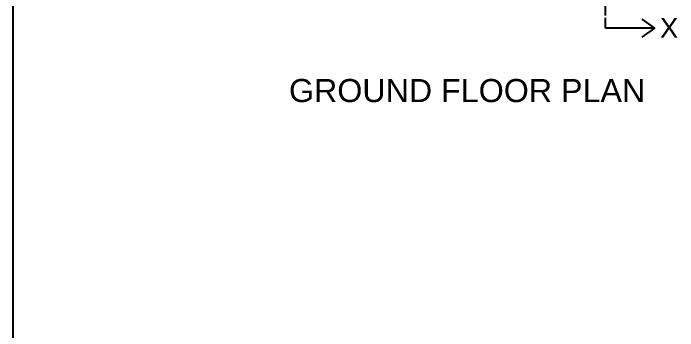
# Model space of a CAD drawing. Header units: inches. Extents: x -6800 to 96653, y -25814 to 17379.
# Drawn here: x 14798 to 15582, y -2603 to -2229 of the extents above; entities that cross this region are included whole.
import ezdxf

# ---------------------------------------------------------------- set-up
doc = ezdxf.new("R2010")
doc.units = ezdxf.units.IN
doc.header["$MEASUREMENT"] = 0
doc.linetypes.add('ACAD_ISO02W100', pattern=[15, 12, -3])
doc.layers.add('0 @ 1', color=7, linetype='Continuous')
doc.layers.add('A-Windows', color=7, linetype='Continuous')
for name, color, linetype, lineweight in [('Page Format', 7, 'Continuous', 25), ('Sec line', 7, 'ACAD_ISO02W100', 13), ('text', 31, 'Continuous', 13)]:
    doc.layers.add(name, color=color, linetype=linetype, lineweight=lineweight)
doc.styles.get("Standard").update_dxf_attribs({"font": 'arial.ttf'})
doc.dimstyles.get("Standard").update_dxf_attribs({"dimtxt": 7, "dimasz": 4, "dimexe": 2, "dimexo": 2, "dimgap": 2, "dimtad": 1, "dimdec": 0, "dimzin": 0, "dimdsep": 46, "dimlunit": 4, "dimtxsty": 'Standard', "dimblk": 'ARCHTICK', "dimcen": 0.25, "dimclrd": 256, "dimclre": 256, "dimclrt": 256, "dimadec": 0, "dimazin": 0, "dimtfac": 1, "dimtdec": 0, "dimtofl": 0, "dimtmove": 0, "dimatfit": 3, "dimfxl": 1, "dimfxlon": 1, "dimtolj": 1, "dimtzin": 0, "dimlwd": -1, "dimlwe": -1, "dimarcsym": 1})

# ---------------------------------------------------------------- blocks, each defined once
blk = doc.blocks.new('_ArchTick')
at = {"color": 0, "linetype": 'ByBlock', "const_width": 0.15}
blk.add_lwpolyline([(-0.5, -0.5), (0.5, 0.5)], dxfattribs=at)

msp = doc.modelspace()

# ---------------------------------------------------------------- linework, layer by layer
at = {"layer": 'Page Format'}
msp.add_line((14797.96, -3726.69), (14797.96, -1480.29), dxfattribs=at)
at = {"layer": 'Sec line', "lineweight": 25}
msp.add_line((15497.23, -2246.33), (15497.23, -1605.07), dxfattribs=at)

# ---------------------------------------------------------------- texts
at = {"layer": 'A-Windows', "lineweight": 25}
msp.add_text('GROUND FLOOR PLAN', height=27.2287, dxfattribs=at).set_placement((15123.38, -2333.61))
at = {"layer": 'text', "insert": (15561.28, -2234.47), "char_height": 23.29, "attachment_point": 1}
msp.add_mtext_dynamic_manual_height_columns('X', width=337.7784, gutter_width=5.82, heights=[0], dxfattribs=at)

# ---------------------------------------------------------------- leaders
at = {"layer": '0 @ 1', "lineweight": 25, "ltscale": 10}
msp.add_leader([(15554.87, -2246.33), (15497.23, -2246.33)], dimstyle='Standard', override={"dimscale": 1, "dimasz": 15, "dimgap": 2, "dimtad": 0, "dimldrblk": 'Open90'}, dxfattribs=at)

doc.saveas('drawing.dxf')
